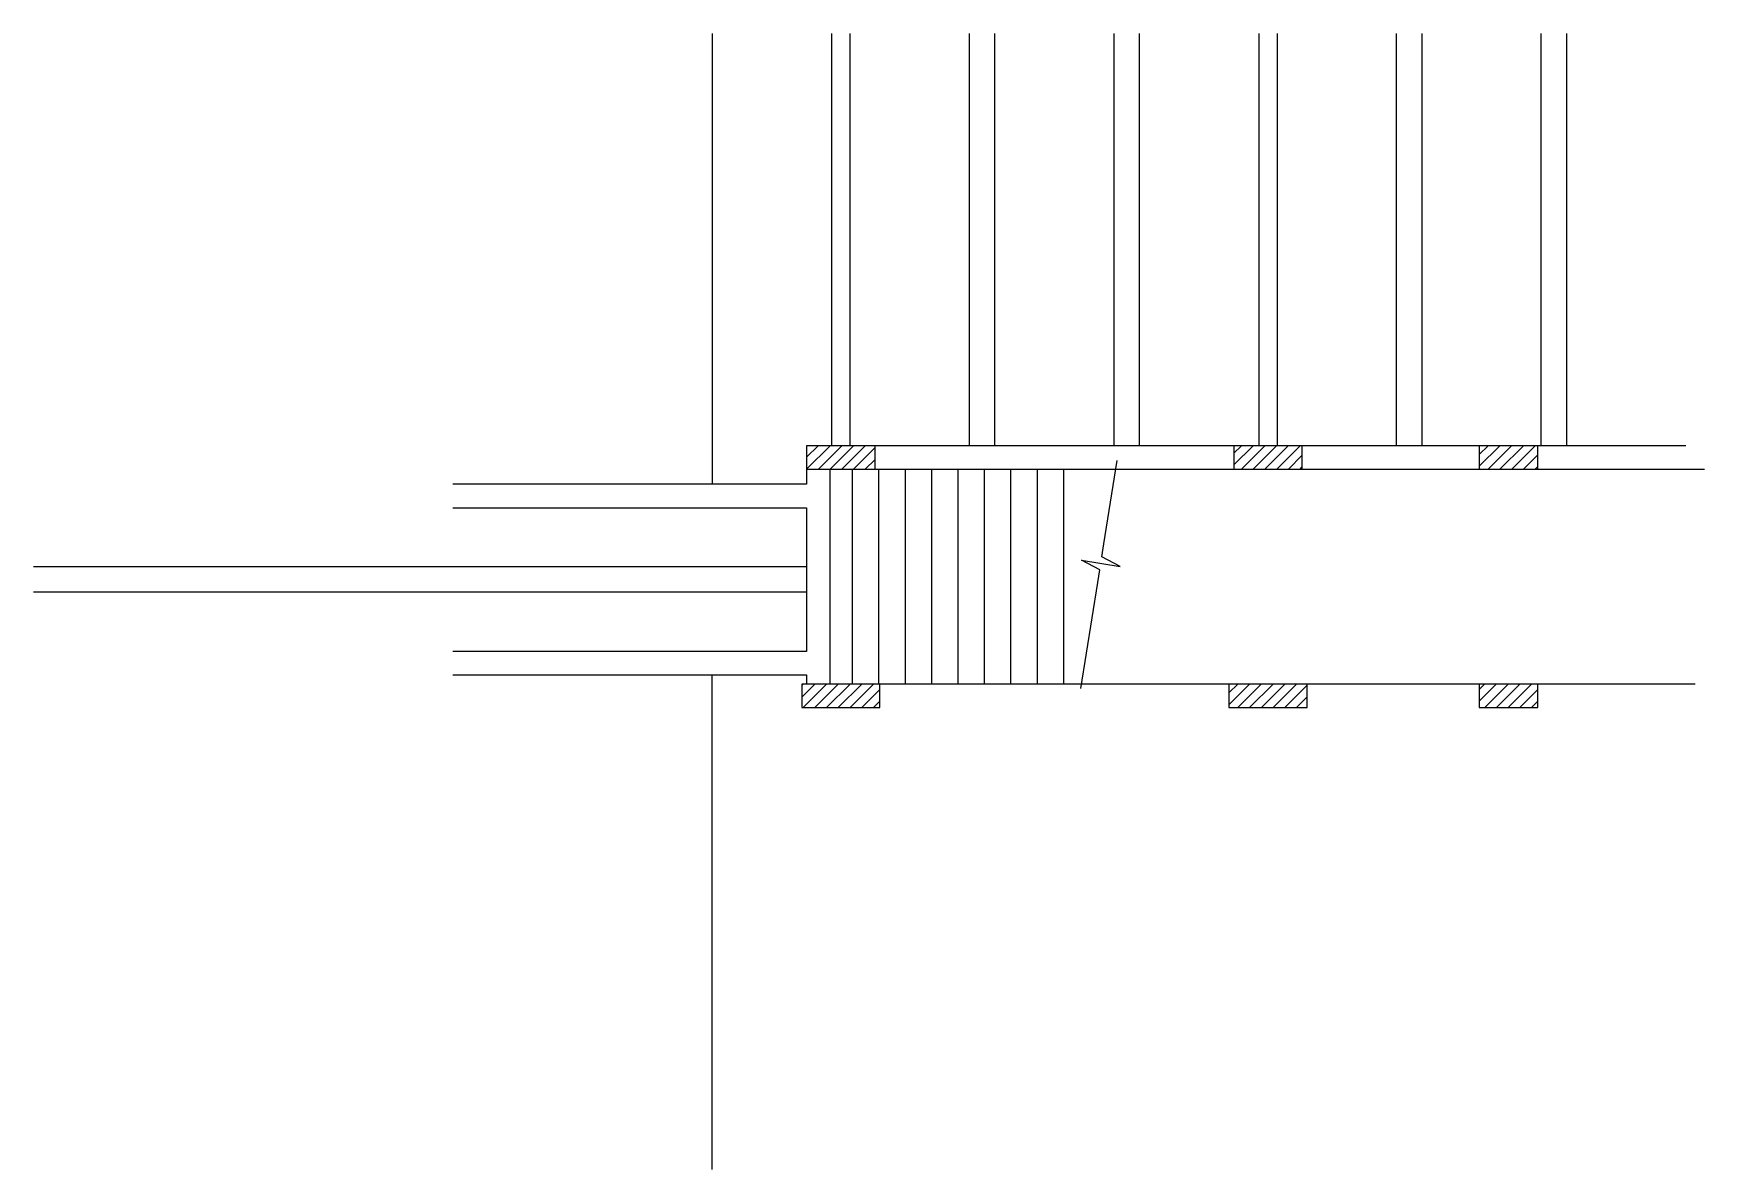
# Model space of a CAD drawing. Header units: metres. Extents: x 3086 to 4795, y 2062 to 3225.
import ezdxf

# ---------------------------------------------------------------- set-up
doc = ezdxf.new("R2010")
doc.units = ezdxf.units.M
for name, color, linetype in [('1', 7, 'Continuous'), ('3', 7, 'Continuous'), ('7', 7, 'Continuous'), ('Painéis', 7, 'Continuous')]:
    doc.layers.add(name, color=color, linetype=linetype)

msp = doc.modelspace()

# ---------------------------------------------------------------- linework, layer by layer
at = {"layer": '1', "color": 7, "lineweight": 25}
for p, q in [((4180.9, 2702.3), (4194.6, 2787.8)), ((4157.2, 2554.1), (4174.6, 2662.7))]:
    msp.add_line(p, q, dxfattribs=at)
msp.add_lwpolyline([(4174.6, 2662.7), (4176.7, 2675.9), (4158, 2685.7), (4197.6, 2679.3), (4178.8, 2689.1), (4180.9, 2702.3)], dxfattribs=at)
at = {"layer": '3', "color": 7, "lineweight": 25}
for p, q in [((3876.9, 2778.9), (3900.8, 2802.8)), ((3876.9, 2790.9), (3888.8, 2802.8)), ((3888.9, 2778.8), (3912.9, 2802.8)), ((3900.9, 2778.8), (3924.9, 2802.8)), ((3912.9, 2778.8), (3936.9, 2802.8)), ((3924.9, 2778.8), (3946.9, 2800.8)), ((3936.9, 2778.8), (3946.9, 2788.8)), ((4313.9, 2783.2), (4333.6, 2802.8)), ((4313.9, 2795.2), (4321.6, 2802.8)), ((4321.6, 2778.8), (4345.6, 2802.8)), ((4333.6, 2778.8), (4357.6, 2802.8)), ((4345.6, 2778.8), (4369.6, 2802.8)), ((4357.7, 2778.8), (4381.7, 2802.8)), ((4369.7, 2778.8), (4383.9, 2793.1)), ((4564.9, 2781.7), (4586, 2802.8)), ((4564.9, 2793.7), (4574, 2802.8)), ((4574, 2778.8), (4598, 2802.8)), ((4586.1, 2778.8), (4610.1, 2802.8)), ((4598.1, 2778.8), (4622.1, 2802.8)), ((4610.1, 2778.8), (4624.9, 2793.6)), ((3923.9, 2558.8), (3923.9, 2778.8)), ((3950.9, 2558.8), (3950.9, 2778.8)), ((3977.9, 2558.8), (3977.9, 2778.8)), ((4004.9, 2558.8), (4004.9, 2778.8)), ((4031.9, 2558.8), (4031.9, 2778.8)), ((4058.9, 2558.8), (4058.9, 2778.8)), ((4085.9, 2558.8), (4085.9, 2778.8)), ((4112.9, 2558.8), (4112.9, 2778.8)), ((4139.9, 2558.8), (4139.9, 2778.8)), ((4381.7, 2778.8), (4383.9, 2781)), ((4622.1, 2778.8), (4624.9, 2781.6)), ((3871.9, 2545.5), (3885.2, 2558.8)), ((3871.9, 2557.5), (3873.2, 2558.8)), ((3873.3, 2534.8), (3897.3, 2558.8)), ((3885.3, 2534.8), (3909.3, 2558.8)), ((3897.3, 2534.8), (3921.3, 2558.8)), ((3909.3, 2534.8), (3933.3, 2558.8)), ((3921.3, 2534.8), (3945.3, 2558.8)), ((3933.4, 2534.8), (3951.9, 2553.4)), ((4308.9, 2537.7), (4330, 2558.8)), ((4308.9, 2549.8), (4318, 2558.8)), ((4318, 2534.8), (4342, 2558.8)), ((4330, 2534.8), (4354, 2558.8)), ((4342.1, 2534.8), (4366.1, 2558.8)), ((4354.1, 2534.8), (4378.1, 2558.8)), ((4366.1, 2534.8), (4388.9, 2557.6)), ((4564.9, 2541.3), (4582.4, 2558.8)), ((4564.9, 2553.3), (4570.4, 2558.8)), ((4570.5, 2534.8), (4594.5, 2558.8)), ((4582.5, 2534.8), (4606.5, 2558.8)), ((4594.5, 2534.8), (4618.5, 2558.8)), ((4606.5, 2534.8), (4624.9, 2553.2)), ((3945.4, 2534.8), (3951.9, 2541.4)), ((4378.1, 2534.8), (4388.9, 2545.6)), ((4618.5, 2534.8), (4624.9, 2541.2))]:
    msp.add_line(p, q, dxfattribs=at)
for points in [[(3902.4, 3224.8), (3902.4, 2802.8)], [(3921.4, 2802.8), (3921.4, 3224.8)], [(4339.4, 3224.8), (4339.4, 2802.8)], [(4358.4, 2802.8), (4358.4, 3224.8)], [(4313.9, 2802.8), (3946.9, 2802.8)], [(4564.9, 2802.8), (4383.9, 2802.8)], [(4776.4, 2802.8), (4624.9, 2802.8)], [(3876.9, 2778.8), (3876.9, 2763.3)], [(3900.9, 2751.3), (3900.9, 2778.8)], [(3946.9, 2778.8), (4313.9, 2778.8)], [(4383.9, 2778.8), (4564.9, 2778.8)], [(4624.9, 2778.8), (4795.4, 2778.8)], [(3876.9, 2763.3), (3514.9, 2763.3)], [(3514.9, 2739.3), (3876.9, 2739.3)], [(3876.9, 2739.3), (3876.9, 2592.3)], [(3900.9, 2580.3), (3900.9, 2751.3)], [(3876.9, 2592.3), (3514.9, 2592.3)], [(3514.9, 2568.3), (3876.9, 2568.3)], [(3876.9, 2568.3), (3876.9, 2558.8)], [(3900.9, 2558.8), (3900.9, 2580.3)], [(4308.9, 2558.8), (3951.9, 2558.8)], [(4564.9, 2558.8), (4388.9, 2558.8)], [(4785.9, 2558.8), (4624.9, 2558.8)]]:
    msp.add_lwpolyline(points, dxfattribs=at)
at = {"layer": '7', "color": 7, "lineweight": 25}
for points in [[(3876.9, 2778.8), (3946.9, 2778.8), (3946.9, 2802.8), (3876.9, 2802.8), (3876.9, 2778.8)], [(4313.9, 2778.8), (4383.9, 2778.8), (4383.9, 2802.8), (4313.9, 2802.8), (4313.9, 2778.8)], [(4564.9, 2778.8), (4624.9, 2778.8), (4624.9, 2802.8), (4564.9, 2802.8), (4564.9, 2778.8)], [(3871.9, 2534.8), (3951.9, 2534.8), (3951.9, 2558.8), (3871.9, 2558.8), (3871.9, 2534.8)], [(4308.9, 2534.8), (4388.9, 2534.8), (4388.9, 2558.8), (4308.9, 2558.8), (4308.9, 2534.8)], [(4564.9, 2534.8), (4624.9, 2534.8), (4624.9, 2558.8), (4564.9, 2558.8), (4564.9, 2534.8)]]:
    msp.add_lwpolyline(points, dxfattribs=at)
at = {"layer": 'Painéis', "color": 7, "lineweight": 25}
for p, q in [((3780.4, 3224.8), (3780.4, 2763.3)), ((4043.4, 2802.8), (4043.4, 3224.8)), ((4069.4, 2802.8), (4069.4, 3224.8)), ((4191.4, 2802.8), (4191.4, 3224.8)), ((4217.4, 2802.8), (4217.4, 3224.8)), ((4480.4, 2802.8), (4480.4, 3224.8)), ((4506.4, 2802.8), (4506.4, 3224.8)), ((4628.4, 2802.8), (4628.4, 3224.8)), ((4654.4, 2802.8), (4654.4, 3224.8)), ((3876.9, 2678.8), (3085.9, 2678.8)), ((3876.9, 2652.8), (3085.9, 2652.8)), ((3780.4, 2061.8), (3780.4, 2568.3))]:
    msp.add_line(p, q, dxfattribs=at)

doc.saveas('drawing.dxf')
